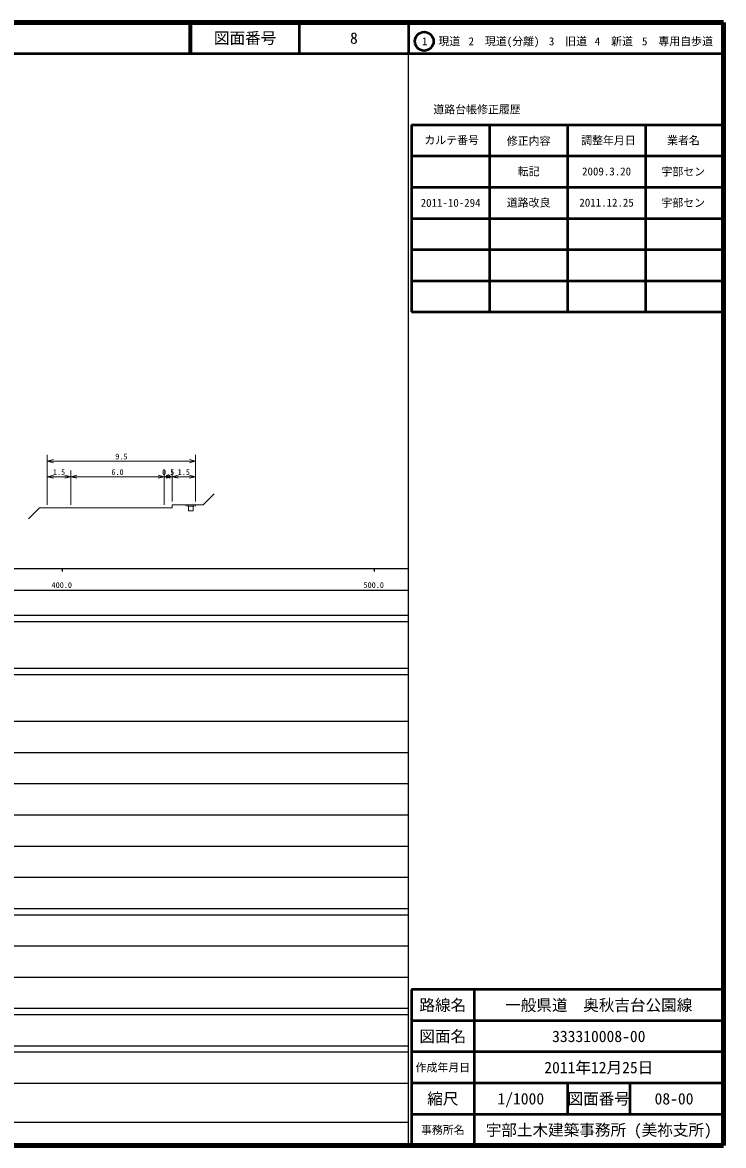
# Model space of a CAD drawing. Units: millimetres on the paper, enlarged 1000 times, with parts at other scales. Extents: x -376306283 to 680000, y -957283980 to 380000.
# Drawn here: x 455235 to 680000, y 20000 to 380000 of the extents above; entities that cross this region are included whole.
import ezdxf
from ezdxf.enums import TextEntityAlignment as Align

# ---------------------------------------------------------------- set-up
doc = ezdxf.new("R2010")
doc.units = ezdxf.units.MM
doc.header["$LTSCALE"] = 1000
for name, color, linetype, lineweight in [('M-STR-HTXT', 7, 'Continuous', 13), ('M-TTL', 2, 'Continuous', 140), ('M-TTL-BAND', 7, 'Continuous', 25), ('M-TTL-FRAM', 2, 'Continuous', 50), ('M-TTL-LINE', 7, 'Continuous', 50)]:
    doc.layers.add(name, color=color, linetype=linetype, lineweight=lineweight)
doc.layers.add('M-TTL-TXT', color=7, linetype='Continuous')
doc.styles.add('ＭＳ ゴシック', font='')
doc.styles.get('ＭＳ ゴシック').set_extended_font_data('MS Gothic')

msp = doc.modelspace()

# ---------------------------------------------------------------- linework, layer by layer
at = {"layer": 'M-STR-HTXT'}
for p, q in [((463206, 225404), (463206, 241404)), ((510706, 226404), (510706, 241404)), ((465138, 239922), (463206, 239404)), ((463206, 239404), (510706, 239404)), ((463206, 239404), (465138, 238886)), ((510706, 239404), (508775, 239922)), ((508775, 238886), (510706, 239404)), ((465138, 234922), (463206, 234404)), ((463206, 234404), (470706, 234404)), ((463206, 234404), (465138, 233886)), ((470706, 234404), (468775, 234922)), ((468775, 233886), (470706, 234404)), ((470706, 225404), (470706, 236404)), ((472638, 234922), (470706, 234404)), ((470706, 234404), (500706, 234404)), ((470706, 234404), (472638, 233886)), ((500706, 234404), (498775, 234922)), ((498775, 233886), (500706, 234404)), ((500706, 225404), (500706, 236404)), ((502638, 234922), (500706, 234404)), ((500706, 234404), (503206, 234404)), ((500706, 234404), (502638, 233886)), ((503206, 234404), (501275, 234922)), ((501275, 233886), (503206, 234404)), ((503206, 226404), (503206, 236404)), ((505138, 234922), (503206, 234404)), ((503206, 234404), (510706, 234404)), ((503206, 234404), (505138, 233886)), ((510706, 234404), (508775, 234922)), ((508775, 233886), (510706, 234404)), ((513206, 225404), (516742, 228939)), ((460706, 224404), (457171, 220868)), ((460706, 224404), (463206, 224404)), ((463206, 224404), (470706, 224404)), ((470706, 224404), (500706, 224404)), ((500706, 224404), (503206, 224404)), ((503206, 224404), (503206, 225404)), ((503206, 225404), (510706, 225404)), ((507706, 225404), (507706, 224904)), ((508206, 225404), (508206, 224904)), ((508206, 224904), (510206, 224904)), ((508456, 224904), (508456, 223404)), ((508456, 223404), (509956, 223404)), ((509956, 224904), (509956, 223404)), ((510206, 225404), (510206, 224904)), ((510706, 225404), (513206, 225404)), ((510706, 225404), (510706, 224904))]:
    msp.add_line(p, q, dxfattribs=at)
at = {"layer": 'M-TTL'}
for p, q in [((680000, 380000), (40000, 380000)), ((680000, 20000), (680000, 380000)), ((40000, 20000), (680000, 20000))]:
    msp.add_line(p, q, dxfattribs=at)
at = {"layer": 'M-TTL-BAND'}
for p, q in [((579000, 20000), (579000, 370000)), ((40000, 205000), (579000, 205000)), ((468000, 205000), (468000, 204000)), ((568000, 205000), (568000, 204000)), ((68000, 198000), (579000, 198000)), ((40000, 190000), (579000, 190000)), ((40000, 188000), (579000, 188000)), ((40000, 173000), (579000, 173000)), ((40000, 171000), (579000, 171000)), ((40000, 156000), (579000, 156000)), ((46000, 146000), (579000, 146000)), ((52000, 136000), (579000, 136000)), ((46000, 126000), (579000, 126000)), ((52000, 116000), (579000, 116000)), ((46000, 106000), (579000, 106000)), ((40000, 96000), (579000, 96000)), ((40000, 94000), (579000, 94000)), ((49000, 84000), (579000, 84000)), ((40000, 74000), (579000, 74000)), ((40000, 64000), (579000, 64000)), ((40000, 62000), (579000, 62000)), ((40000, 52000), (579000, 52000)), ((40000, 50000), (579000, 50000)), ((40000, 40000), (579000, 40000)), ((68000, 27500), (579000, 27500))]:
    msp.add_line(p, q, dxfattribs=at)
at = {"layer": 'M-TTL-FRAM'}
for p, q in [((580000, 347197), (580000, 287197)), ((580000, 347197), (680000, 347197)), ((580000, 287197), (680000, 287197)), ((680000, 70000), (580000, 70000)), ((580000, 70000), (580000, 20000))]:
    msp.add_line(p, q, dxfattribs=at)
at = {"layer": 'M-TTL-LINE'}
for p, q in [((508747, 380000), (508747, 370000)), ((509247, 380000), (509247, 370000)), ((543997, 380000), (543997, 370000)), ((579000, 380000), (579000, 370000)), ((40000, 370000), (680000, 370000)), ((605000, 347197), (605000, 287197)), ((630000, 347197), (630000, 287197)), ((655000, 347197), (655000, 287197)), ((580000, 337197), (680000, 337197)), ((580000, 327197), (680000, 327197)), ((580000, 317197), (680000, 317197)), ((580000, 307197), (680000, 307197)), ((580000, 297197), (680000, 297197)), ((600000, 70000), (600000, 20000)), ((680000, 60000), (580000, 60000)), ((680000, 50000), (580000, 50000)), ((680000, 40000), (580000, 40000)), ((630000, 40000), (630000, 30000)), ((650000, 40000), (650000, 30000)), ((680000, 30000), (580000, 30000))]:
    msp.add_line(p, q, dxfattribs=at)
msp.add_circle((584031, 373958), 3000, dxfattribs=at)

# ---------------------------------------------------------------- texts
at = {"layer": 'M-STR-HTXT', "style": 'ＭＳ ゴシック'}
for s, p in [('9.5', (486956, 239404)), ('1.5', (466956, 234404)), ('6.0', (485706, 234404)), ('0.5', (501956, 234404)), ('1.5', (506956, 234404))]:
    msp.add_text(s, height=1833, dxfattribs=at).set_placement(p, align=Align.BOTTOM_CENTER)
at = {"layer": 'M-TTL-BAND', "style": 'ＭＳ ゴシック'}
for s, p in [('400.0', (467844, 198195)), ('500.0', (567844, 198195))]:
    msp.add_text(s, height=1833, dxfattribs=at).set_placement(p, align=Align.BOTTOM_CENTER)
at = {"layer": 'M-TTL-TXT', "style": 'ＭＳ ゴシック'}
for s, height, p in [('図面番号', 3666, (526622, 375000)), ('8', 3666, (561497, 375000)), ('1\u3000現道', 2566, (589448, 373958)), ('2\u3000現道(分離)', 2566, (609619, 373958)), ('3\u3000旧道', 2566, (630121, 373958)), ('4\u3000新道', 2566, (644824, 373958)), ('5\u3000専用自歩道', 2566, (665228, 373958)), ('道路台帳修正履歴', 2566, (600968, 352113)), ('カルテ番号', 2566, (592839, 342277)), ('修正内容', 2566, (617509, 342023)), ('調整年月日', 2566, (643089, 342197)), ('業者名', 2566, (667134, 342197)), ('転記', 2566, (617500, 332245)), ('2009.3.20', 2566, (642500, 332245)), ('宇部セン', 2566, (667077, 332189)), ('2011-10-294', 2566, (592500, 322189)), ('道路改良', 2566, (617500, 322245)), ('2011.12.25', 2566, (642500, 322245)), ('宇部セン', 2566, (667077, 322189)), ('路線名', 3666, (590000, 65000)), ('路線名', 3666, (590000, 65000)), ('一般県道\u3000奥秋吉台公園線', 3666, (640000, 65000)), ('図面名', 3666, (590000, 55000)), ('図面名', 3666, (590000, 55000)), ('333310008-00', 3666, (640000, 55000)), ('2011年12月25日', 3666, (640000, 45000)), ('作成年月日', 2566, (590000, 45000)), ('作成年月日', 2566, (590000, 45000)), ('縮尺', 3666, (590000, 35000)), ('縮尺', 3666, (590000, 35000)), ('1/1000', 3666, (615000, 35000)), ('図面番号', 3666, (640000, 35000)), ('図面番号', 3666, (640000, 35000)), ('08-00', 3666, (664125, 35000)), ('事務所名', 2566, (590000, 25000)), ('事務所名', 2566, (590000, 25000)), ('宇部土木建築事務所 (美祢支所)', 3666, (640000, 25000))]:
    msp.add_text(s, height=height, dxfattribs=at).set_placement(p, align=Align.MIDDLE_CENTER)

doc.saveas('drawing.dxf')
